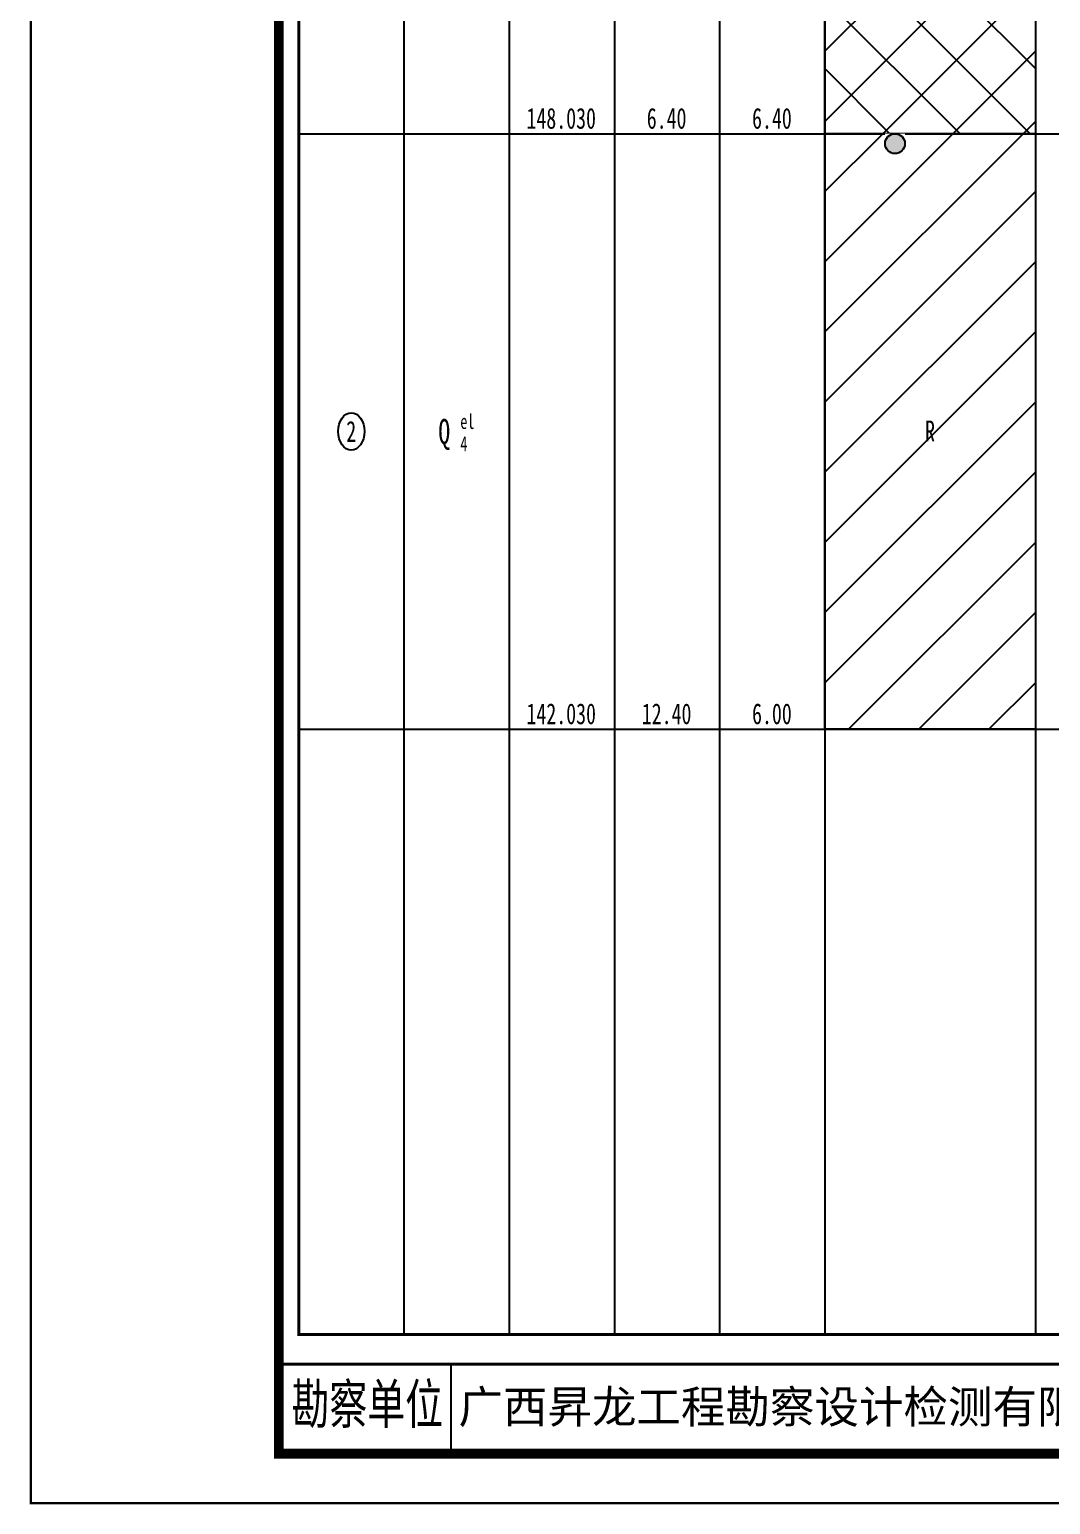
# Model space of a CAD drawing. Extents: x -27 to 2779, y -202 to 95.
# Drawn here: x 1624.9 to 1727.7, y -202.1 to -53.5 of the extents above; entities that cross this region are included whole.
import ezdxf

# ---------------------------------------------------------------- set-up
doc = ezdxf.new("R2010")
doc.units = 0
doc.header["$MEASUREMENT"] = 0
doc.layers.add('ZZT_QYBJ', color=7, linetype='Continuous')
doc.layers.add('ZZT_TC', color=7, linetype='Continuous')
doc.styles.add('BODYCONTENT', font='simfang.ttf', dxfattribs={"width": 0.7, "height": 2.5})
doc.styles.add('HT', font='simhei.ttf')
doc.styles.add('LZ_FONT', font='simfang.ttf', dxfattribs={"width": 0.7, "height": 8})

# ---------------------------------------------------------------- blocks, each defined once
blk = doc.blocks.new('zztTLqy-yz', base_point=(1, 2))
blk.add_wipeout([(0, 0), (2, 0), (2, 2), (0, 2)])
h = blk.add_hatch(color=1)
edge = h.paths.add_edge_path()
edge.add_arc((1, 1), 1, 0, 360)
at = {"color": 1}
blk.add_circle((1, 1), 1, dxfattribs=at)
blk = doc.blocks.new('block8', base_point=(27, 229))
for p, q in [((25, 5), (25, 14)), ((25, 5), (25, 14)), ((25, 5), (25, 14)), ((42.36, 5), (42.36, 14)), ((42.36, 5), (42.36, 14))]:
    blk.add_line(p, q)
for points, const_width in [([(0, 0), (210, 0), (210, 297), (0, 297)], 0.25), ([(25, 5), (205, 5), (205, 292), (25, 292)], 1), ([(27, 265), (203, 265), (203, 17), (27, 17)], 0.3)]:
    blk.add_lwpolyline(points, close=True, dxfattribs=dict(const_width=const_width))
at = {"const_width": 0.3}
blk.add_lwpolyline([(25, 14), (205, 14)], dxfattribs=at)
at = {"style": 'LZ_FONT', "width": 0.7}
blk.add_text('勘察单位', height=4, dxfattribs=at).set_placement((26.27, 8))
at = {"style": 'HT'}
blk.add_text('广西昇龙工程勘察设计检测有限公司', height=3.2865, dxfattribs=at).set_placement((43.1, 8.08))

msp = doc.modelspace()

# ---------------------------------------------------------------- hatches: boundary and pattern name
at = {"layer": 'ZZT_TC'}
h = msp.add_hatch(dxfattribs=at)
h.set_pattern_fill('GKSTT', color=256, style=0)
h.set_pattern_definition([(45, (0, 0), (-3.535534, 3.535534), []), (135, (0, 0), (-3.535534, -3.535534), [])])
h.paths.add_polyline_path([(1705.01, 0), (1726.22, 0), (1726.22, -64), (1705.01, -64)], flags=0)
h = msp.add_hatch(dxfattribs=at)
h.set_pattern_fill('GKHNT', color=256, style=0)
h.set_pattern_definition([(45, (0, 0), (-3.535534, 3.535534), [])])
h.paths.add_polyline_path([(1705.01, -64), (1726.22, -64), (1726.22, -124), (1705.01, -124)], flags=0)

# ---------------------------------------------------------------- linework, layer by layer
for p, q in [((1652, 27), (1652, -185)), ((1662.6, 27), (1662.6, -185)), ((1673.2, 27), (1673.2, -185)), ((1683.81, 27), (1683.81, -185)), ((1694.41, 27), (1694.41, -185)), ((1705.01, 27), (1705.01, -185)), ((1726.22, 27), (1726.22, -185)), ((1652, -64), (1662.6, -64)), ((1662.6, -64), (1673.2, -64)), ((1673.2, -64), (1683.81, -64)), ((1683.81, -64), (1694.41, -64)), ((1694.41, -64), (1705.01, -64)), ((1726.22, -64), (1785.59, -64)), ((1652, -124), (1662.6, -124)), ((1662.6, -124), (1673.2, -124)), ((1673.2, -124), (1683.81, -124)), ((1683.81, -124), (1694.41, -124)), ((1694.41, -124), (1705.01, -124)), ((1705.01, -124), (1726.22, -124)), ((1726.22, -124), (1785.59, -124))]:
    msp.add_line(p, q, dxfattribs=at)
for points in [[(1705.01, 0), (1726.22, 0), (1726.22, -64), (1705.01, -64)], [(1705.01, -64), (1726.22, -64), (1726.22, -124), (1705.01, -124)]]:
    msp.add_lwpolyline(points, close=True, dxfattribs=at)
at = {"layer": 'ZZT_TC', "color": 7}
msp.add_ellipse((1657.3, -94), major_axis=(0, 1.89), ratio=0.7, dxfattribs=at)

# ---------------------------------------------------------------- texts
at = {"layer": 'ZZT_TC', "color": 7, "style": 'BODYCONTENT', "width": 0.7}
for s, height, p in [('148.030', 2.1, (1674.95, -63.5)), ('6.40', 2.1, (1687.07, -63.5)), ('6.40', 2.1, (1697.68, -63.5)), ('2', 2.1, (1656.79, -95.05)), ('Q', 2.5, (1666.07, -95.25)), ('el', 1.5, (1668.28, -93.75)), ('R', 2.1, (1715.11, -95)), ('4', 1.5, (1668.28, -96)), ('142.030', 2.1, (1674.95, -123.5)), ('12.40', 2.1, (1686.57, -123.5)), ('6.00', 2.1, (1697.68, -123.5))]:
    msp.add_text(s, height=height, dxfattribs=at).set_placement(p)

# ---------------------------------------------------------------- next in the draw order: block references
at = {"layer": 'ZZT_QYBJ'}
msp.add_blockref('zztTLqy-yz', (1712.08, -64), dxfattribs=at)

# ---------------------------------------------------------------- next in the draw order: linework, layer by layer
at = {"layer": 'ZZT_TC', "color": 7, "const_width": 0.3, "flags": 128}
msp.add_lwpolyline([(1652, 27), (1828, 27), (1828, -185), (1652, -185)], close=True, dxfattribs=at)

# ---------------------------------------------------------------- next in the draw order: block references
at = {"layer": 'ZZT_TC'}
msp.add_blockref('block8', (1652, 27), dxfattribs=at)

doc.saveas('drawing.dxf')
